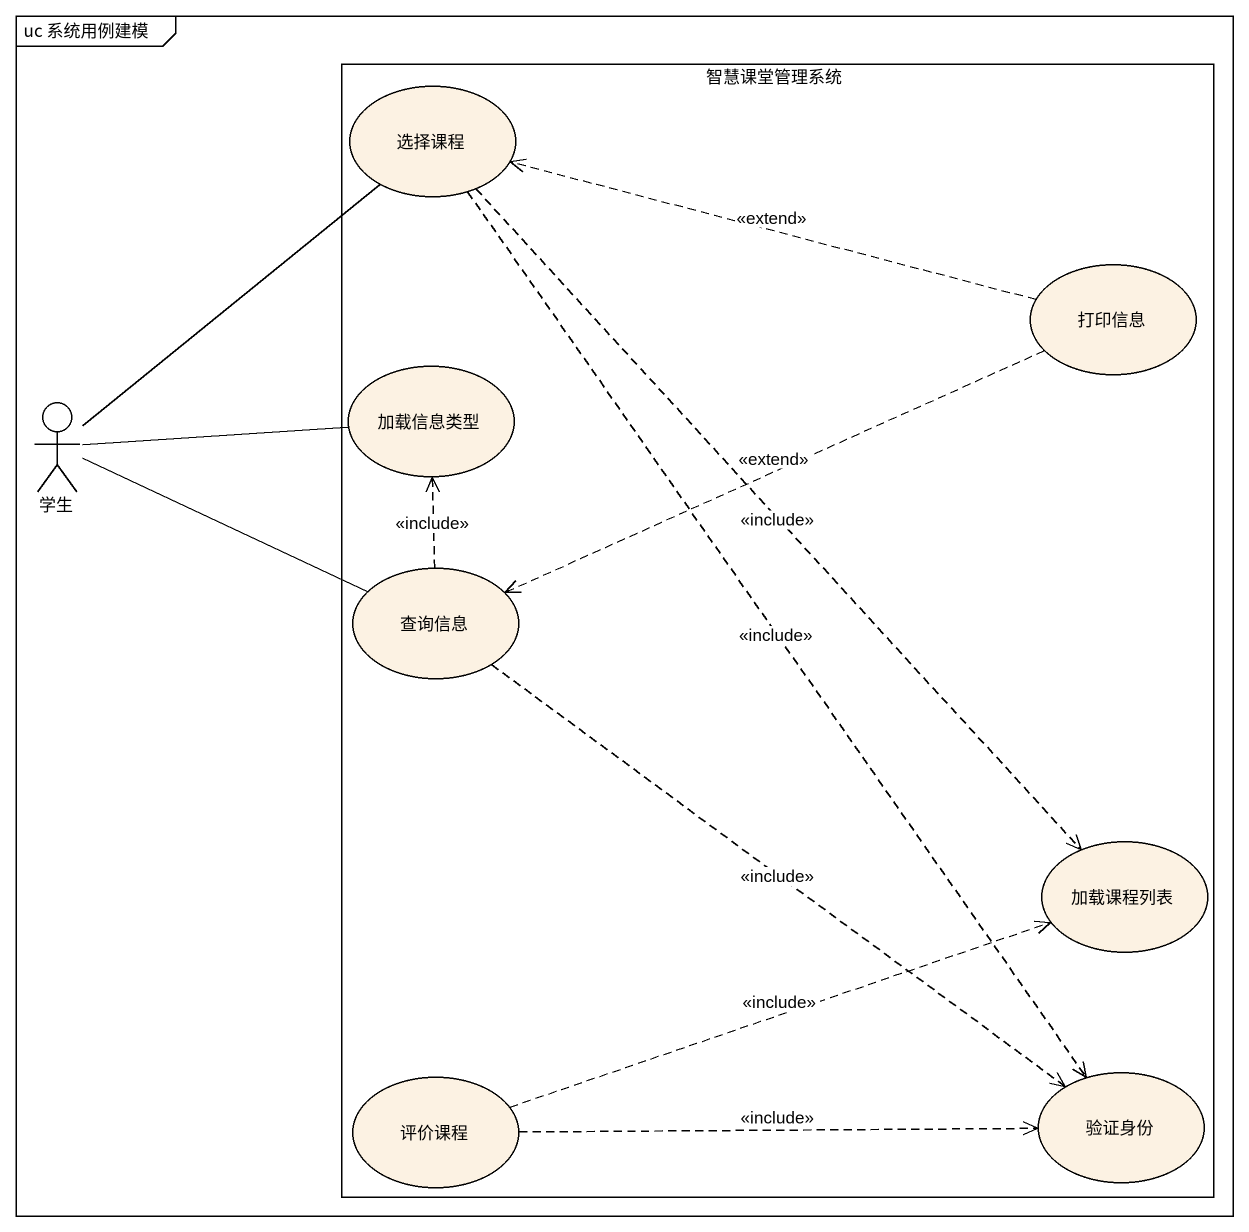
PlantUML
@startuml
mainframe uc 系统用例建模
rectangle 智慧课堂管理系统 {
  usecase 选择课程
  usecase 打印信息
  usecase 加载信息类型
  usecase 查询信息
  usecase 加载课程列表
  usecase 评价课程
  usecase 验证身份
}
actor 学生
选择课程 ..> 加载课程列表 : <<include>>
选择课程 ..> 验证身份 : <<include>>
打印信息 .left.> 选择课程 : <<extend>>
打印信息 .left.> 查询信息 : <<extend>>
学生 -up- 选择课程
学生 -right- 加载信息类型
学生 -right- 查询信息
查询信息 .up.> 加载信息类型 : <<include>>
查询信息 ..> 验证身份 : <<include>>
评价课程 .right.> 加载课程列表 : <<include>>
评价课程 .right.> 验证身份 : <<include>>
@enduml
